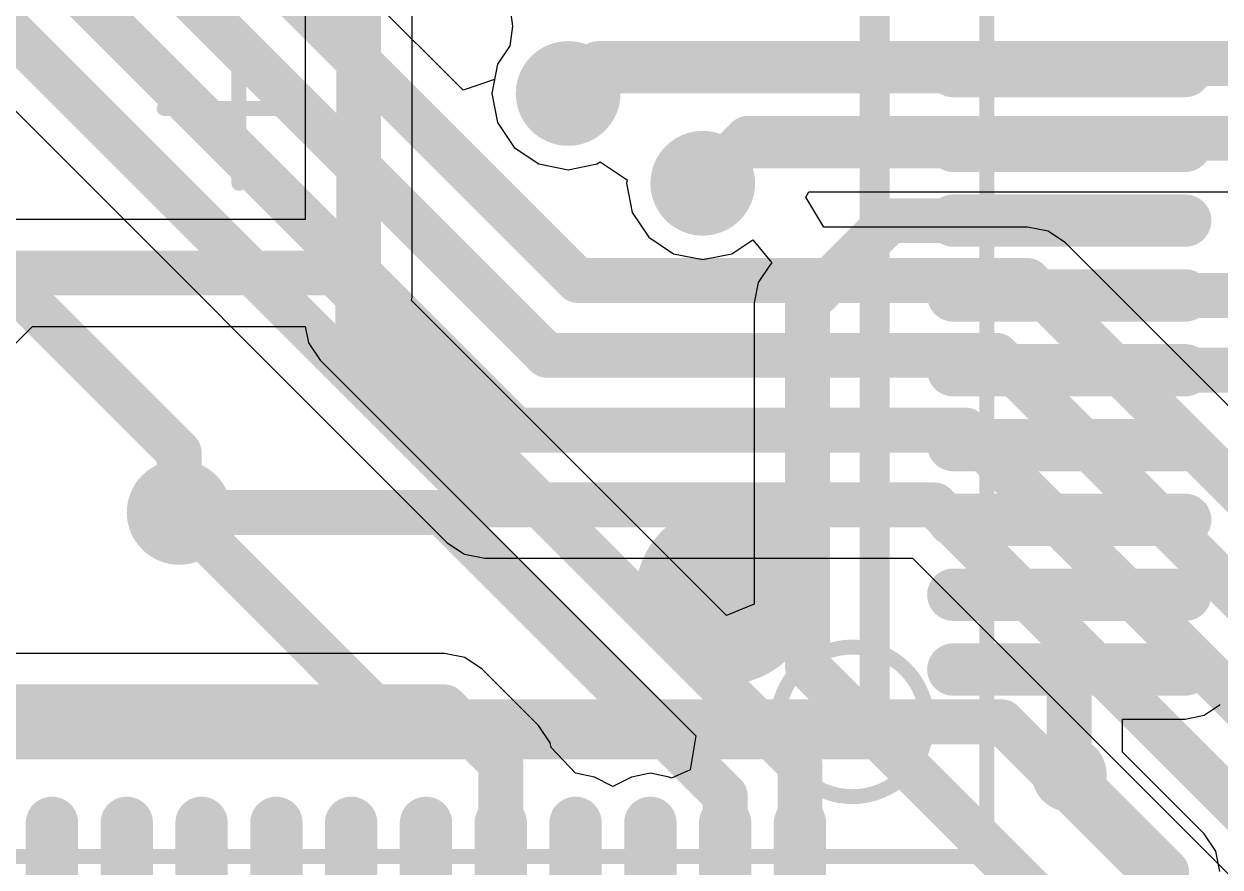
# Model space of a CAD drawing. Header units: millimetres. Extents: x 59 to 152, y 30 to 146.
# Drawn here: x 75.06 to 83.06, y 118.73 to 124.36 of the extents above; entities that cross this region are included whole.
import ezdxf

# ---------------------------------------------------------------- set-up
doc = ezdxf.new("R2010")
doc.units = ezdxf.units.MM
for name, color, linetype in [('BottomLayer', 5, 'Continuous'), ('BottomSolder', 6, 'Continuous'), ('Mechanical13', 56, 'Continuous'), ('Mechanical15', 56, 'Continuous'), ('MultiLayer', 9, 'Continuous'), ('TopLayer', 1, 'Continuous'), ('TopOverlay', 2, 'Continuous'), ('TopPaste', 8, 'Continuous'), ('TopSolder', 216, 'Continuous'), ('ViaHoleLayer', 16, 'Continuous')]:
    doc.layers.add(name, color=color, linetype=linetype)

# ---------------------------------------------------------------- blocks, each defined once
blk = doc.blocks.new('LQFP64_N_306')
at = {"layer": 'Mechanical13', "const_width": 0.0999998}
for points in [[(-5.00000016, 5.0000027), (-5.00000016, -4.999997619999999)], [(5.00000016, 5.0000027), (-5.00000016, 5.0000027)]]:
    blk.add_lwpolyline(points, dxfattribs=at)
at = {"layer": 'Mechanical13'}
for points, const_width in [([(-5.024998839999999, 5.0000027, 1), (-4.97500148, 5.0000027, 1)], 0.0499999), ([(-5.024998839999999, 5.0000027, 1), (-4.97500148, 5.0000027, 1)], 0.0499999), ([(-3.60000042, 4.10000196, 1), (-4.599998419999999, 4.10000196, 1)], 0.0999998), ([(-4.6249971, 4.10000196, 1), (-4.57499974, 4.10000196, 1)], 0.0499999), ([(-3.6249991, 4.10000196, 1), (-3.57500174, 4.10000196, 1)], 0.0499999)]:
    blk.add_lwpolyline(points, format="xyb", close=True, dxfattribs=dict(at, const_width=const_width))
at = {"layer": 'Mechanical15', "const_width": 0.0999998}
for points in [[(0, 0.50000154), (0, -0.499999)], [(0.50000154, 2.54e-06), (-0.499999, 2.54e-06)]]:
    blk.add_lwpolyline(points, dxfattribs=at)
at = {"layer": 'Mechanical15', "const_width": 0.0499999}
for points in [[(-0.02499868, 0.50000154, 1), (0.02499868, 0.50000154, 1)], [(-0.52499768, 2.54e-06, 1), (-0.47500032, 2.54e-06, 1)], [(0.47500286, 2.54e-06, 1), (0.52500022, 2.54e-06, 1)], [(-0.02499868, -0.499999, 1), (0.02499868, -0.499999, 1)]]:
    blk.add_lwpolyline(points, format="xyb", close=True, dxfattribs=at)
at = {"layer": 'TopLayer', "const_width": 0.2499995}
for points in [[(-3.75000012, 6.325001319999999), (-3.75000012, 4.77500188)], [(-3.24999858, 6.325001319999999), (-3.24999858, 4.77500188)], [(-2.74999958, 6.325001319999999), (-2.74999958, 4.77500188)], [(-2.24999804, 6.325001319999999), (-2.24999804, 4.77500188)], [(-1.74999904, 6.325001319999999), (-1.74999904, 4.77500188)], [(-1.25000004, 6.325001319999999), (-1.25000004, 4.77500188)], [(-0.7499985, 6.325001319999999), (-0.7499985, 4.77500188)], [(-0.2499995, 6.325001319999999), (-0.2499995, 4.77500188)], [(0.25000204, 6.325001319999999), (0.25000204, 4.77500188)], [(0.75000104, 6.325001319999999), (0.75000104, 4.77500188)], [(1.25000004, 6.325001319999999), (1.25000004, 4.77500188)], [(-6.32499878, 3.75000266), (-4.77499934, 3.75000266)], [(-6.32499878, 3.25000112), (-4.77499934, 3.25000112)], [(-6.32499878, 2.75000212), (-4.77499934, 2.75000212)], [(-6.32499878, 2.25000058), (-4.77499934, 2.25000058)], [(-6.32499878, 1.75000158), (-4.77499934, 1.75000158)], [(-6.32499878, 1.25000258), (-4.77499934, 1.25000258)], [(-6.32499878, 0.75000104), (-4.77499934, 0.75000104)], [(-6.32499878, 0.25000204), (-4.77499934, 0.25000204)], [(-6.32499878, -0.2499995), (-4.77499934, -0.2499995)]]:
    blk.add_lwpolyline(points, dxfattribs=at)
at = {"layer": 'TopLayer', "const_width": 0.12499848}
for points in [[(-3.81249936, 4.77500188, 1), (-3.68750088, 4.77500188, 1)], [(-3.31249782, 4.77500188, 1), (-3.18749934, 4.77500188, 1)], [(-2.81249882, 4.77500188, 1), (-2.68750034, 4.77500188, 1)], [(-2.31249728, 4.77500188, 1), (-2.1874988, 4.77500188, 1)], [(-1.81249828, 4.77500188, 1), (-1.6874998, 4.77500188, 1)], [(-1.31249928, 4.77500188, 1), (-1.1875008, 4.77500188, 1)], [(-0.81249774, 4.77500188, 1), (-0.68749926, 4.77500188, 1)], [(-0.31249874, 4.77500188, 1), (-0.18750026, 4.77500188, 1)], [(0.1875028, 4.77500188, 1), (0.31250128, 4.77500188, 1)], [(0.6875017999999999, 4.77500188, 1), (0.81250028, 4.77500188, 1)], [(1.1875008, 4.77500188, 1), (1.31249928, 4.77500188, 1)], [(-6.38749802, 3.75000266, 1), (-6.262499539999999, 3.75000266, 1)], [(-4.83749858, 3.75000266, 1), (-4.7125001, 3.75000266, 1)], [(-6.38749802, 3.25000112, 1), (-6.262499539999999, 3.25000112, 1)], [(-4.83749858, 3.25000112, 1), (-4.7125001, 3.25000112, 1)], [(-6.38749802, 2.75000212, 1), (-6.262499539999999, 2.75000212, 1)], [(-4.83749858, 2.75000212, 1), (-4.7125001, 2.75000212, 1)], [(-6.38749802, 2.25000058, 1), (-6.262499539999999, 2.25000058, 1)], [(-4.83749858, 2.25000058, 1), (-4.7125001, 2.25000058, 1)], [(-6.38749802, 1.75000158, 1), (-6.262499539999999, 1.75000158, 1)], [(-4.83749858, 1.75000158, 1), (-4.7125001, 1.75000158, 1)], [(-6.38749802, 1.25000258, 1), (-6.262499539999999, 1.25000258, 1)], [(-4.83749858, 1.25000258, 1), (-4.7125001, 1.25000258, 1)], [(-6.38749802, 0.75000104, 1), (-6.262499539999999, 0.75000104, 1)], [(-4.83749858, 0.75000104, 1), (-4.7125001, 0.75000104, 1)], [(-6.38749802, 0.25000204, 1), (-6.262499539999999, 0.25000204, 1)], [(-4.83749858, 0.25000204, 1), (-4.7125001, 0.25000204, 1)], [(-6.38749802, -0.2499995, 1), (-6.262499539999999, -0.2499995, 1)], [(-4.83749858, -0.2499995, 1), (-4.7125001, -0.2499995, 1)]]:
    blk.add_lwpolyline(points, format="xyb", close=True, dxfattribs=at)
at = {"layer": 'TopOverlay'}
for points, const_width in [([(-5.424998039999999, 4.45000126, 1), (-5.675000079999999, 4.45000126, 1)], 0.2499995), ([(-5.73749932, 4.45000126, 1), (-5.61250084, 4.45000126, 1)], 0.12499848), ([(-5.487497279999999, 4.45000126, 1), (-5.3624988, 4.45000126, 1)], 0.12499848), ([(-4.29999902, 4.25000166, 1), (-4.19999922, 4.25000166, 1)], 0.0999998), ([(-4.29999902, 4.25000166, 1), (-4.19999922, 4.25000166, 1)], 0.0999998), ([(-2.94999918, 3.25000112, 1), (-3.54999798, 3.25000112, 1)], 0.5999987999999999), ([(-3.69999768, 3.25000112, 1), (-3.39999828, 3.25000112, 1)], 0.2999994), ([(-3.09999888, 3.25000112, 1), (-2.79999948, 3.25000112, 1)], 0.2999994)]:
    blk.add_lwpolyline(points, format="xyb", close=True, dxfattribs=dict(at, const_width=const_width))
at = {"layer": 'TopOverlay', "const_width": 0.1999996}
for points in [[(-4.24999912, 4.25000166), (-4.24999912, -4.24999912)], [(4.25000166, 4.25000166), (-4.24999912, 4.25000166)]]:
    blk.add_lwpolyline(points, dxfattribs=at)
at = {"layer": 'TopPaste', "const_width": 0.2499995}
for points in [[(-3.75000012, 6.325001319999999), (-3.75000012, 4.77500188)], [(-3.24999858, 6.325001319999999), (-3.24999858, 4.77500188)], [(-2.74999958, 6.325001319999999), (-2.74999958, 4.77500188)], [(-2.24999804, 6.325001319999999), (-2.24999804, 4.77500188)], [(-1.74999904, 6.325001319999999), (-1.74999904, 4.77500188)], [(-1.25000004, 6.325001319999999), (-1.25000004, 4.77500188)], [(-0.7499985, 6.325001319999999), (-0.7499985, 4.77500188)], [(-0.2499995, 6.325001319999999), (-0.2499995, 4.77500188)], [(0.25000204, 6.325001319999999), (0.25000204, 4.77500188)], [(0.75000104, 6.325001319999999), (0.75000104, 4.77500188)], [(1.25000004, 6.325001319999999), (1.25000004, 4.77500188)], [(-6.32499878, 3.75000266), (-4.77499934, 3.75000266)], [(-6.32499878, 3.25000112), (-4.77499934, 3.25000112)], [(-6.32499878, 2.75000212), (-4.77499934, 2.75000212)], [(-6.32499878, 2.25000058), (-4.77499934, 2.25000058)], [(-6.32499878, 1.75000158), (-4.77499934, 1.75000158)], [(-6.32499878, 1.25000258), (-4.77499934, 1.25000258)], [(-6.32499878, 0.75000104), (-4.77499934, 0.75000104)], [(-6.32499878, 0.25000204), (-4.77499934, 0.25000204)], [(-6.32499878, -0.2499995), (-4.77499934, -0.2499995)]]:
    blk.add_lwpolyline(points, dxfattribs=at)
at = {"layer": 'TopPaste', "const_width": 0.12499848}
for points in [[(-3.81249936, 4.77500188, 1), (-3.68750088, 4.77500188, 1)], [(-3.31249782, 4.77500188, 1), (-3.18749934, 4.77500188, 1)], [(-2.81249882, 4.77500188, 1), (-2.68750034, 4.77500188, 1)], [(-2.31249728, 4.77500188, 1), (-2.1874988, 4.77500188, 1)], [(-1.81249828, 4.77500188, 1), (-1.6874998, 4.77500188, 1)], [(-1.31249928, 4.77500188, 1), (-1.1875008, 4.77500188, 1)], [(-0.81249774, 4.77500188, 1), (-0.68749926, 4.77500188, 1)], [(-0.31249874, 4.77500188, 1), (-0.18750026, 4.77500188, 1)], [(0.1875028, 4.77500188, 1), (0.31250128, 4.77500188, 1)], [(0.6875017999999999, 4.77500188, 1), (0.81250028, 4.77500188, 1)], [(1.1875008, 4.77500188, 1), (1.31249928, 4.77500188, 1)], [(-6.38749802, 3.75000266, 1), (-6.262499539999999, 3.75000266, 1)], [(-4.83749858, 3.75000266, 1), (-4.7125001, 3.75000266, 1)], [(-6.38749802, 3.25000112, 1), (-6.262499539999999, 3.25000112, 1)], [(-4.83749858, 3.25000112, 1), (-4.7125001, 3.25000112, 1)], [(-6.38749802, 2.75000212, 1), (-6.262499539999999, 2.75000212, 1)], [(-4.83749858, 2.75000212, 1), (-4.7125001, 2.75000212, 1)], [(-6.38749802, 2.25000058, 1), (-6.262499539999999, 2.25000058, 1)], [(-4.83749858, 2.25000058, 1), (-4.7125001, 2.25000058, 1)], [(-6.38749802, 1.75000158, 1), (-6.262499539999999, 1.75000158, 1)], [(-4.83749858, 1.75000158, 1), (-4.7125001, 1.75000158, 1)], [(-6.38749802, 1.25000258, 1), (-6.262499539999999, 1.25000258, 1)], [(-4.83749858, 1.25000258, 1), (-4.7125001, 1.25000258, 1)], [(-6.38749802, 0.75000104, 1), (-6.262499539999999, 0.75000104, 1)], [(-4.83749858, 0.75000104, 1), (-4.7125001, 0.75000104, 1)], [(-6.38749802, 0.25000204, 1), (-6.262499539999999, 0.25000204, 1)], [(-4.83749858, 0.25000204, 1), (-4.7125001, 0.25000204, 1)], [(-6.38749802, -0.2499995, 1), (-6.262499539999999, -0.2499995, 1)], [(-4.83749858, -0.2499995, 1), (-4.7125001, -0.2499995, 1)]]:
    blk.add_lwpolyline(points, format="xyb", close=True, dxfattribs=at)
at = {"layer": 'TopSolder', "const_width": 0.3499993}
for points in [[(-3.75000012, 6.325001319999999), (-3.75000012, 4.77500188)], [(-3.24999858, 6.325001319999999), (-3.24999858, 4.77500188)], [(-2.74999958, 6.325001319999999), (-2.74999958, 4.77500188)], [(-2.24999804, 6.325001319999999), (-2.24999804, 4.77500188)], [(-1.74999904, 6.325001319999999), (-1.74999904, 4.77500188)], [(-1.25000004, 6.325001319999999), (-1.25000004, 4.77500188)], [(-0.7499985, 6.325001319999999), (-0.7499985, 4.77500188)], [(-0.2499995, 6.325001319999999), (-0.2499995, 4.77500188)], [(0.25000204, 6.325001319999999), (0.25000204, 4.77500188)], [(0.75000104, 6.325001319999999), (0.75000104, 4.77500188)], [(1.25000004, 6.325001319999999), (1.25000004, 4.77500188)], [(-6.32499878, 3.75000266), (-4.77499934, 3.75000266)], [(-6.32499878, 3.25000112), (-4.77499934, 3.25000112)], [(-6.32499878, 2.75000212), (-4.77499934, 2.75000212)], [(-6.32499878, 2.25000058), (-4.77499934, 2.25000058)], [(-6.32499878, 1.75000158), (-4.77499934, 1.75000158)], [(-6.32499878, 1.25000258), (-4.77499934, 1.25000258)], [(-6.32499878, 0.75000104), (-4.77499934, 0.75000104)], [(-6.32499878, 0.25000204), (-4.77499934, 0.25000204)], [(-6.32499878, -0.2499995), (-4.77499934, -0.2499995)]]:
    blk.add_lwpolyline(points, dxfattribs=at)
at = {"layer": 'TopSolder', "const_width": 0.17499838}
for points in [[(-3.83750058, 4.77500188, 1), (-3.66249966, 4.77500188, 1)], [(-3.33749904, 4.77500188, 1), (-3.16249812, 4.77500188, 1)], [(-2.83750004, 4.77500188, 1), (-2.66249912, 4.77500188, 1)], [(-2.3374985, 4.77500188, 1), (-2.16249758, 4.77500188, 1)], [(-1.8374995, 4.77500188, 1), (-1.66249858, 4.77500188, 1)], [(-1.3375005, 4.77500188, 1), (-1.16249958, 4.77500188, 1)], [(-0.8374989599999999, 4.77500188, 1), (-0.66249804, 4.77500188, 1)], [(-0.33749996, 4.77500188, 1), (-0.16249904, 4.77500188, 1)], [(0.16250158, 4.77500188, 1), (0.3375025, 4.77500188, 1)], [(0.66250058, 4.77500188, 1), (0.8375014999999999, 4.77500188, 1)], [(1.16249958, 4.77500188, 1), (1.3375005, 4.77500188, 1)], [(-6.41249924, 3.75000266, 1), (-6.237498319999999, 3.75000266, 1)], [(-4.8624998, 3.75000266, 1), (-4.68749888, 3.75000266, 1)], [(-6.41249924, 3.25000112, 1), (-6.237498319999999, 3.25000112, 1)], [(-4.8624998, 3.25000112, 1), (-4.68749888, 3.25000112, 1)], [(-6.41249924, 2.75000212, 1), (-6.237498319999999, 2.75000212, 1)], [(-4.8624998, 2.75000212, 1), (-4.68749888, 2.75000212, 1)], [(-6.41249924, 2.25000058, 1), (-6.237498319999999, 2.25000058, 1)], [(-4.8624998, 2.25000058, 1), (-4.68749888, 2.25000058, 1)], [(-6.41249924, 1.75000158, 1), (-6.237498319999999, 1.75000158, 1)], [(-4.8624998, 1.75000158, 1), (-4.68749888, 1.75000158, 1)], [(-6.41249924, 1.25000258, 1), (-6.237498319999999, 1.25000258, 1)], [(-4.8624998, 1.25000258, 1), (-4.68749888, 1.25000258, 1)], [(-6.41249924, 0.75000104, 1), (-6.237498319999999, 0.75000104, 1)], [(-4.8624998, 0.75000104, 1), (-4.68749888, 0.75000104, 1)], [(-6.41249924, 0.25000204, 1), (-6.237498319999999, 0.25000204, 1)], [(-4.8624998, 0.25000204, 1), (-4.68749888, 0.25000204, 1)], [(-6.41249924, -0.2499995, 1), (-6.237498319999999, -0.2499995, 1)], [(-4.8624998, -0.2499995, 1), (-4.68749888, -0.2499995, 1)]]:
    blk.add_lwpolyline(points, format="xyb", close=True, dxfattribs=at)

msp = doc.modelspace()

# ---------------------------------------------------------------- linework, layer by layer
at = {"layer": 'BottomLayer'}
for p, q in [((77.9975707, 123.92130664), (75.86796358, 126.05091376)), ((78.31111338, 124.48203704), (78.32804248, 124.35000022)), ((74.43352652, 124.35469668), (77.89055542, 120.89766778)), ((78.32804248, 124.35000022), (78.31111338, 124.21796594)), ((78.31111338, 124.21796594), (78.22901042, 124.0950909)), ((78.22901042, 124.0950909), (78.20870565999999, 123.99301592)), ((78.20870565999999, 123.99301592), (77.9975707, 123.92130664)), ((80.2894508, 123.20686052), (80.30862272, 123.24314442)), ((80.30862272, 123.24314442), (84.95218468, 123.24314442)), ((80.40997888, 123.00685838), (80.2894508, 123.20686052)), ((81.77130711999999, 123.00685838), (80.40997888, 123.00685838)), ((81.90787021999999, 122.97969308), (81.77130711999999, 123.00685838)), ((82.02364342, 122.90233738), (81.90787021999999, 122.97969308)), ((86.06912174, 118.85685906), (82.02364342, 122.90233738)), ((77.89055542, 120.89766778), (78.00632861999999, 120.82031208)), ((78.00632861999999, 120.82031208), (78.14289172, 120.79314678)), ((78.14289172, 120.79314678), (81.00217988, 120.79314678)), ((81.00217988, 120.79314678), (85.19766043999999, 116.59766622))]:
    msp.add_line(p, q, dxfattribs=at)
at = {"layer": 'BottomLayer', "const_width": 0.2999994}
for points in [[(75.49999885999999, 125.91420588), (78.76420365999999, 122.65000108)], [(74.19999892, 125.79999986), (78.3499957, 121.65000308)], [(74.84999762, 125.85710414), (78.55709968, 122.15000208)], [(74.49289394, 124.80000186), (78.14289172, 121.15000408)], [(78.70000008, 123.90000112), (78.89999968, 124.10000072)], [(78.89999968, 124.10000072), (85.30710395999999, 124.10000072)], [(79.60000081999999, 123.29999978), (79.90000275999999, 123.60000172)], [(79.90000275999999, 123.60000172), (85.09999997999999, 123.60000172)], [(74.19999892, 123.39999958), (76.1000002, 121.4999983)], [(78.76420365999999, 122.65000108), (81.77130711999999, 122.65000108)], [(81.77130711999999, 122.65000108), (85.92130644, 118.50000176)], [(78.55709968, 122.15000208), (81.56420313999999, 122.15000208)], [(81.56420313999999, 122.15000208), (85.86420215999999, 117.85000306)], [(78.3499957, 121.65000308), (81.35709915999999, 121.65000308)], [(81.35709915999999, 121.65000308), (85.65709817999999, 117.35000406)], [(76.1000002, 121.0999991), (76.1000002, 121.4999983)], [(78.14289172, 121.15000408), (81.14999517999999, 121.15000408)], [(81.14999517999999, 121.15000408), (85.44999673999999, 116.85000252)], [(76.1000002, 121.0999991), (77.49999994, 119.69999936)], [(77.49999994, 119.69999936), (81.59999936, 119.69999936)], [(81.59999936, 119.69999936), (84.39999884, 116.89999988)]]:
    msp.add_lwpolyline(points, dxfattribs=at)
at = {"layer": 'BottomLayer'}
for points, const_width in [([(78.55000038, 123.90000112, 1), (78.84999977999999, 123.90000112, 1)], 0.2999994), ([(78.8250011, 124.10000072, 1), (78.97499825999999, 124.10000072, 1)], 0.1499997), ([(78.8250011, 124.10000072, 1), (78.97499825999999, 124.10000072, 1)], 0.1499997), ([(78.6250015, 123.90000112, 1), (78.77499866, 123.90000112, 1)], 0.1499997), ([(79.82500418, 123.60000172, 1), (79.97500133999999, 123.60000172, 1)], 0.1499997), ([(79.82500418, 123.60000172, 1), (79.97500133999999, 123.60000172, 1)], 0.1499997), ([(79.45000112, 123.29999978, 1), (79.75000052, 123.29999978, 1)], 0.2999994), ([(79.52500223999999, 123.29999978, 1), (79.67499939999999, 123.29999978, 1)], 0.1499997), ([(78.68920508, 122.65000108, 1), (78.83920223999999, 122.65000108, 1)], 0.1499997), ([(78.68920508, 122.65000108, 1), (78.83920223999999, 122.65000108, 1)], 0.1499997), ([(81.69630853999999, 122.65000108, 1), (81.8463057, 122.65000108, 1)], 0.1499997), ([(81.69630853999999, 122.65000108, 1), (81.8463057, 122.65000108, 1)], 0.1499997), ([(78.4821011, 122.15000208, 1), (78.63209825999999, 122.15000208, 1)], 0.1499997), ([(78.4821011, 122.15000208, 1), (78.63209825999999, 122.15000208, 1)], 0.1499997), ([(81.48920455999999, 122.15000208, 1), (81.63920171999999, 122.15000208, 1)], 0.1499997), ([(81.48920455999999, 122.15000208, 1), (81.63920171999999, 122.15000208, 1)], 0.1499997), ([(78.27499712, 121.65000308, 1), (78.42499427999999, 121.65000308, 1)], 0.1499997), ([(78.27499712, 121.65000308, 1), (78.42499427999999, 121.65000308, 1)], 0.1499997), ([(81.28210057999999, 121.65000308, 1), (81.43209773999999, 121.65000308, 1)], 0.1499997), ([(81.28210057999999, 121.65000308, 1), (81.43209773999999, 121.65000308, 1)], 0.1499997), ([(76.02500162, 121.4999983, 1), (76.17499878, 121.4999983, 1)], 0.1499997), ([(76.02500162, 121.4999983, 1), (76.17499878, 121.4999983, 1)], 0.1499997), ([(75.9500005, 121.0999991, 1), (76.24999989999999, 121.0999991, 1)], 0.2999994), ([(78.06789314, 121.15000408, 1), (78.2178903, 121.15000408, 1)], 0.1499997), ([(78.06789314, 121.15000408, 1), (78.2178903, 121.15000408, 1)], 0.1499997), ([(81.07499659999999, 121.15000408, 1), (81.22499375999999, 121.15000408, 1)], 0.1499997), ([(81.07499659999999, 121.15000408, 1), (81.22499375999999, 121.15000408, 1)], 0.1499997), ([(76.02500162, 121.0999991, 1), (76.17499878, 121.0999991, 1)], 0.1499997), ([(76.02500162, 121.0999991, 1), (76.17499878, 121.0999991, 1)], 0.1499997), ([(77.42500136, 119.69999936, 1), (77.57499852, 119.69999936, 1)], 0.1499997), ([(77.42500136, 119.69999936, 1), (77.57499852, 119.69999936, 1)], 0.1499997), ([(81.52500078, 119.69999936, 1), (81.67499794, 119.69999936, 1)], 0.1499997), ([(81.52500078, 119.69999936, 1), (81.67499794, 119.69999936, 1)], 0.1499997)]:
    msp.add_lwpolyline(points, format="xyb", close=True, dxfattribs=dict(at, const_width=const_width))
at = {"layer": 'BottomSolder', "const_width": 0.3499993}
for points in [[(78.52500169999999, 123.90000112, 1), (78.87499846, 123.90000112, 1)], [(79.42500244, 123.29999978, 1), (79.7749992, 123.29999978, 1)], [(75.92500181999999, 121.0999991, 1), (76.27499858, 121.0999991, 1)]]:
    msp.add_lwpolyline(points, format="xyb", close=True, dxfattribs=at)
at = {"layer": 'MultiLayer', "const_width": 0.2999994}
for points in [[(78.55000038, 123.90000112, 1), (78.84999977999999, 123.90000112, 1)], [(79.45000112, 123.29999978, 1), (79.75000052, 123.29999978, 1)], [(75.9500005, 121.0999991, 1), (76.24999989999999, 121.0999991, 1)]]:
    msp.add_lwpolyline(points, format="xyb", close=True, dxfattribs=at)
at = {"layer": 'TopLayer'}
for p, q in [((76.94314304, 126.53294988), (76.94314304, 123.05685828)), ((77.65685764, 122.53847476), (77.65685764, 126.49314554)), ((78.31111338, 124.48203704), (78.32804248, 124.35000022)), ((78.32804248, 124.35000022), (78.31111338, 124.21796594)), ((78.31111338, 124.21796594), (78.22901042, 124.0950909)), ((78.22901042, 124.0950909), (78.19020429999999, 123.90000112)), ((78.19020429999999, 123.90000112), (78.22901042, 123.70491134)), ((78.22901042, 123.70491134), (78.33952074, 123.53952178)), ((78.33952074, 123.53952178), (78.50491029999999, 123.42901146)), ((78.50491029999999, 123.42901146), (78.70000008, 123.39020534)), ((78.70000008, 123.39020534), (78.89508986, 123.42901146)), ((78.89508986, 123.42901146), (78.91453356, 123.44200356)), ((78.91453356, 123.44200356), (79.09452811999999, 123.32173456)), ((79.09452811999999, 123.32173456), (79.09020504, 123.29999978)), ((79.09020504, 123.29999978), (79.12901115999999, 123.10491)), ((76.94314304, 123.05685828), (74.97104894, 123.05685828)), ((79.12901115999999, 123.10491), (79.23952148, 122.93952044)), ((79.23952148, 122.93952044), (79.40491104, 122.82901012)), ((79.7950906, 122.82901012), (79.93493284, 122.92245164)), ((79.93493284, 122.92245164), (80.0624256, 122.76710016)), ((79.40491104, 122.82901012), (79.60000081999999, 122.790204)), ((79.60000081999999, 122.790204), (79.7950906, 122.82901012)), ((80.04766312, 122.75233768), (79.97030742, 122.63656448)), ((80.0624256, 122.76710016), (80.04766312, 122.75233768)), ((79.97030742, 122.63656448), (79.94314211999999, 122.50000138)), ((77.65242534, 122.51619388), (77.65685764, 122.53847476)), ((79.75836473999999, 120.41025448), (77.65242534, 122.51619388)), ((79.94314211999999, 122.50000138), (79.94314211999999, 120.48678976)), ((73.1173544, 120.34163384), (75.11886424, 122.34314368)), ((75.11886424, 122.34314368), (76.94304398, 122.34314368)), ((76.94304398, 122.34314368), (76.96501751999999, 122.232674)), ((76.96501751999999, 122.232674), (77.04237322, 122.1169008)), ((77.04237322, 122.1169008), (79.55290921999999, 119.6063648)), ((79.94314211999999, 120.48678976), (79.75836473999999, 120.41025448)), ((77.8739997, 120.15685646), (73.19388968, 120.15685646)), ((78.0105628, 120.12969116), (77.8739997, 120.15685646)), ((78.126336, 120.05233546), (78.0105628, 120.12969116)), ((78.50207566, 119.6765958), (78.126336, 120.05233546)), ((82.95154606, 119.74385754), (83.05904901999999, 119.81568874)), ((82.40659667999999, 119.49755374), (82.40659667999999, 119.7186328)), ((82.40659667999999, 119.7186328), (82.8247391, 119.7186328)), ((82.8247391, 119.7186328), (82.95154606, 119.74385754)), ((78.57943136, 119.5608226), (78.50207566, 119.6765958)), ((78.58601757999999, 119.52771624), (78.57943136, 119.5608226)), ((79.55290921999999, 119.6063648), (79.5150556, 119.38039878)), ((78.74974089999999, 119.3563653), (78.58601757999999, 119.52771624)), ((82.95233599999999, 118.95181442), (82.40659667999999, 119.49755374)), ((79.5150556, 119.38039878), (79.39033651999999, 119.32400824)), ((78.87654278, 119.3311431), (78.74974089999999, 119.3563653)), ((78.99973786, 119.2674272), (78.87654278, 119.3311431)), ((79.12293294, 119.33114056), (78.99973786, 119.2674272)), ((79.2497399, 119.3563653), (79.12293294, 119.33114056)), ((79.37654432, 119.3311431), (79.2497399, 119.3563653)), ((79.39033651999999, 119.32400824), (79.37654432, 119.3311431)), ((83.0296917, 118.83604122), (82.95233599999999, 118.95181442)), ((83.056857, 118.69947812), (83.0296917, 118.83604122))]:
    msp.add_line(p, q, dxfattribs=at)
at = {"layer": 'TopLayer', "const_width": 0.2999994}
for points in [[(77.30000034, 122.53847476), (77.30000034, 126.68076518)], [(78.70000008, 123.90000112), (78.84999977999999, 124.05000082)], [(78.84999977999999, 124.05000082), (82.04973937999999, 124.05000082)], [(79.60000081999999, 123.29999978), (79.85000031999999, 123.54999928)], [(79.85000031999999, 123.54999928), (82.04973937999999, 123.54999928)], [(80.29999941999999, 122.50000138), (80.84999578, 123.04999774)], [(80.84999578, 123.04999774), (82.04973684, 123.04999774)], [(82.04973684, 123.04999774), (82.04973937999999, 123.05000028)], [(72.32104661999999, 120.04999866), (74.97104894, 122.70000098)], [(74.97104894, 122.70000098), (77.13847412, 122.70000098)], [(77.13847412, 122.70000098), (77.30000034, 122.53847476)], [(77.29470952, 122.53318394), (77.30000034, 122.53847476)], [(77.29470952, 122.3692371), (77.29470952, 122.53318394)], [(82.04973937999999, 122.54999874), (83.55000308, 122.54999874)], [(80.29999941999999, 120.07105018), (80.29999941999999, 122.50000138)], [(77.29470952, 122.3692371), (80.2497379, 119.41420872)], [(82.04973937999999, 122.04999974), (83.22399915999999, 122.04999974)], [(76.1000002, 121.0999991), (77.85684454, 121.0999991)], [(77.85684454, 121.0999991), (79.7497389, 119.20710474)], [(80.29999941999999, 120.07105018), (81.89999875999999, 118.47105084)], [(82.04973937999999, 119.34973844), (82.04973937999999, 120.04999866)], [(72.84263562, 119.79999916), (77.8739997, 119.79999916)], [(77.8739997, 119.79999916), (78.24973935999999, 119.4242595)], [(78.24973935999999, 118.24999972), (78.24973935999999, 119.4242595)], [(80.2497379, 118.25000226), (80.2497379, 119.41420872)], [(82.04973937999999, 119.34973844), (82.69999969999999, 118.69947812)], [(79.7497389, 118.24999972), (79.7497389, 119.20710474)], [(82.69999969999999, 117.80000062), (82.69999969999999, 118.69947812)]]:
    msp.add_lwpolyline(points, dxfattribs=at)
at = {"layer": 'TopLayer'}
for points, const_width in [([(78.55000038, 123.90000112, 1), (78.84999977999999, 123.90000112, 1)], 0.2999994), ([(78.77500119999999, 124.05000082, 1), (78.92499835999999, 124.05000082, 1)], 0.1499997), ([(78.77500119999999, 124.05000082, 1), (78.92499835999999, 124.05000082, 1)], 0.1499997), ([(81.97474079999999, 124.05000082, 1), (82.12473795999999, 124.05000082, 1)], 0.1499997), ([(78.6250015, 123.90000112, 1), (78.77499866, 123.90000112, 1)], 0.1499997), ([(79.77500174, 123.54999928, 1), (79.92499889999999, 123.54999928, 1)], 0.1499997), ([(79.77500174, 123.54999928, 1), (79.92499889999999, 123.54999928, 1)], 0.1499997), ([(81.97474079999999, 123.54999928, 1), (82.12473795999999, 123.54999928, 1)], 0.1499997), ([(79.45000112, 123.29999978, 1), (79.75000052, 123.29999978, 1)], 0.2999994), ([(79.52500223999999, 123.29999978, 1), (79.67499939999999, 123.29999978, 1)], 0.1499997), ([(80.7749972, 123.04999774, 1), (80.92499436, 123.04999774, 1)], 0.1499997), ([(80.7749972, 123.04999774, 1), (80.92499436, 123.04999774, 1)], 0.1499997), ([(81.97473826, 123.04999774, 1), (82.12473542, 123.04999774, 1)], 0.1499997), ([(81.97473826, 123.04999774, 1), (82.12473542, 123.04999774, 1)], 0.1499997), ([(81.97474079999999, 123.05000028, 1), (82.12473795999999, 123.05000028, 1)], 0.1499997), ([(74.89605035999999, 122.70000098, 1), (75.04604752, 122.70000098, 1)], 0.1499997), ([(74.89605035999999, 122.70000098, 1), (75.04604752, 122.70000098, 1)], 0.1499997), ([(77.06347554, 122.70000098, 1), (77.2134727, 122.70000098, 1)], 0.1499997), ([(77.06347554, 122.70000098, 1), (77.2134727, 122.70000098, 1)], 0.1499997), ([(77.21971094, 122.53318394, 1), (77.3697081, 122.53318394, 1)], 0.1499997), ([(77.21971094, 122.53318394, 1), (77.3697081, 122.53318394, 1)], 0.1499997), ([(77.22500176, 122.53847476, 1), (77.37499892, 122.53847476, 1)], 0.1499997), ([(77.22500176, 122.53847476, 1), (77.37499892, 122.53847476, 1)], 0.1499997), ([(77.22500176, 122.53847476, 1), (77.37499892, 122.53847476, 1)], 0.1499997), ([(81.97474079999999, 122.54999874, 1), (82.12473795999999, 122.54999874, 1)], 0.1499997), ([(80.22500083999999, 122.50000138, 1), (80.37499799999999, 122.50000138, 1)], 0.1499997), ([(80.22500083999999, 122.50000138, 1), (80.37499799999999, 122.50000138, 1)], 0.1499997), ([(77.21971094, 122.3692371, 1), (77.3697081, 122.3692371, 1)], 0.1499997), ([(77.21971094, 122.3692371, 1), (77.3697081, 122.3692371, 1)], 0.1499997), ([(81.97474079999999, 122.04999974, 1), (82.12473795999999, 122.04999974, 1)], 0.1499997), ([(75.9500005, 121.0999991, 1), (76.24999989999999, 121.0999991, 1)], 0.2999994), ([(76.02500162, 121.0999991, 1), (76.17499878, 121.0999991, 1)], 0.1499997), ([(77.78184596, 121.0999991, 1), (77.93184312, 121.0999991, 1)], 0.1499997), ([(77.78184596, 121.0999991, 1), (77.93184312, 121.0999991, 1)], 0.1499997), ([(80.22500083999999, 120.07105018, 1), (80.37499799999999, 120.07105018, 1)], 0.1499997), ([(80.22500083999999, 120.07105018, 1), (80.37499799999999, 120.07105018, 1)], 0.1499997), ([(81.97474079999999, 120.04999866, 1), (82.12473795999999, 120.04999866, 1)], 0.1499997), ([(77.79900112, 119.79999916, 1), (77.94899828, 119.79999916, 1)], 0.1499997), ([(77.79900112, 119.79999916, 1), (77.94899828, 119.79999916, 1)], 0.1499997), ([(78.17474078, 119.4242595, 1), (78.32473793999999, 119.4242595, 1)], 0.1499997), ([(78.17474078, 119.4242595, 1), (78.32473793999999, 119.4242595, 1)], 0.1499997), ([(80.17473932, 119.41420872, 1), (80.32473648, 119.41420872, 1)], 0.1499997), ([(80.17473932, 119.41420872, 1), (80.32473648, 119.41420872, 1)], 0.1499997), ([(81.97474079999999, 119.34973844, 1), (82.12473795999999, 119.34973844, 1)], 0.1499997), ([(81.97474079999999, 119.34973844, 1), (82.12473795999999, 119.34973844, 1)], 0.1499997), ([(79.67474032, 119.20710474, 1), (79.82473748, 119.20710474, 1)], 0.1499997), ([(79.67474032, 119.20710474, 1), (79.82473748, 119.20710474, 1)], 0.1499997), ([(82.62500112, 118.69947812, 1), (82.77499827999999, 118.69947812, 1)], 0.1499997), ([(82.62500112, 118.69947812, 1), (82.77499827999999, 118.69947812, 1)], 0.1499997)]:
    msp.add_lwpolyline(points, format="xyb", close=True, dxfattribs=dict(at, const_width=const_width))
at = {"layer": 'TopSolder', "const_width": 0.3499993}
for points in [[(78.52500169999999, 123.90000112, 1), (78.87499846, 123.90000112, 1)], [(79.42500244, 123.29999978, 1), (79.7749992, 123.29999978, 1)], [(75.92500181999999, 121.0999991, 1), (76.27499858, 121.0999991, 1)]]:
    msp.add_lwpolyline(points, format="xyb", close=True, dxfattribs=at)
at = {"layer": 'ViaHoleLayer', "const_width": 0.1499997}
for points in [[(78.6250015, 123.90000112, 1), (78.77499866, 123.90000112, 1)], [(79.52500223999999, 123.29999978, 1), (79.67499939999999, 123.29999978, 1)], [(76.02500162, 121.0999991, 1), (76.17499878, 121.0999991, 1)]]:
    msp.add_lwpolyline(points, format="xyb", close=True, dxfattribs=at)

# ---------------------------------------------------------------- block references
at = {"rotation": 180}
msp.add_blockref('LQFP64_N_306', (76.49974032, 123.80000132), dxfattribs=at)

doc.saveas('drawing.dxf')
